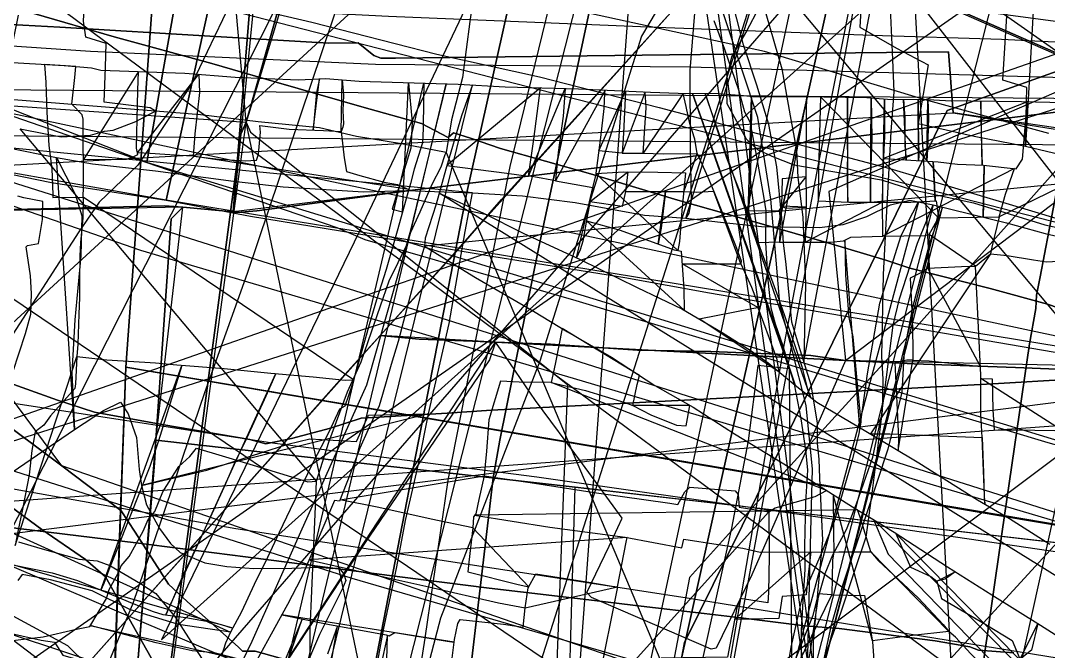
# Model space of a CAD drawing. Extents: x -6790 to 12600, y -1098 to 2171.
# Drawn here: x 389.1 to 473.7, y 369.8 to 421.6 of the extents above; entities that cross this region are included whole.
import ezdxf

# ---------------------------------------------------------------- set-up
doc = ezdxf.new("R2010")
doc.units = 0

msp = doc.modelspace()

# ---------------------------------------------------------------- linework, layer by layer
for points in [[(106.837, 634.008), (110.305, 95.456), (826.135, 101.618), (106.837, 634.008)], [(678.44, 619.959), (660.663, 602.656), (631.589, 574.688), (620.533, 564.369), (597.763, 541.336), (590.004, 533.543), (583.552, 526.522), (571.695, 521.938), (538.583, 508.904), (514.165, 499.882), (498.596, 491.106), (485.562, 484.198), (477.737, 479.986), (476.99, 479.176), (444.117, 461.361), (417.02, 404.346), (400.729, 370.763), (678.44, 619.959)], [(79.554, 608.243), (82.482, 284.447), (81.901, 110.821), (776.199, 114.155), (808.139, 114.286), (79.554, 608.243)], [(97.67, 591.945), (792.056, 585.549), (784.52, 85.891), (784.405, 69.632), (97.67, 591.945)], [(420.131, 526.142), (405.092, 529.137), (328.57, 544.384), (327.291, 528.451), (324.828, 497.239), (323.895, 489.695), (321.756, 477.365), (315.499, 443.043), (318.057, 441.921), (333.097, 435.714), (359.278, 424.445), (363.551, 422.611), (371.044, 419.817), (399.522, 409.982), (420.131, 526.142)], [(482.635, 528.128), (479.803, 524.813), (474.819, 520.275), (473.811, 519.534), (472.166, 518.26), (468.625, 510.584), (462.184, 496.753), (456.148, 482.166), (452.17, 471.683), (443.095, 448.708), (438.799, 437.831), (439.047, 437.069), (431.751, 403.034), (428.552, 387.169), (428.008, 384.068), (422.896, 340.848), (422.849, 340.491), (482.635, 528.128)], [(355.592, 238.063), (356.052, 242.287), (368.571, 404.377), (356.031, 401.643), (367.968, 476.811), (373.366, 509.528), (373.609, 510.357), (381.159, 511.387), (397.795, 513.466), (398.751, 513.71), (391.511, 469.141), (383.04, 415.021), (407.69, 413.307), (407.268, 412.304), (390.693, 287.5), (383.337, 231.771), (382.191, 224.755), (355.592, 238.063)], [(398.751, 513.71), (391.511, 469.141), (383.04, 415.021), (407.69, 413.307), (398.751, 513.71)], [(407.69, 413.307), (416.095, 442.872), (416.174, 443.148), (416.933, 443.231), (417.011, 443.957), (416.625, 444.118), (431.613, 467.319), (444.791, 486.593), (412.586, 505.444), (398.751, 513.71), (391.511, 469.141), (383.04, 415.021), (407.69, 413.307)], [(111.46, 498.15), (168.014, 488.238), (194.815, 482.741), (214.744, 478.767), (247.701, 470.042), (274.114, 462.214), (282.599, 458.658), (293.804, 455.192), (303.813, 452.802), (317.049, 448.828), (340.743, 441.896), (352.157, 438.52), (374.775, 432.245), (394.585, 425.851), (413.08, 421.519), (423.358, 418.889), (431.814, 417.007), (441.644, 414.497), (460.617, 409.478), (472.539, 405.922), (482.07, 403.054), (111.46, 498.15)], [(514.019, 494.129), (508.297, 492.202), (499.544, 488.426), (487.29, 483.375), (478.844, 480.012), (472.741, 477.259), (465.874, 473.925), (442.707, 461.369), (434.006, 456.761), (425.06, 452.023), (417.413, 429.513), (407.772, 400.864), (404.273, 391.043), (398.367, 373.729), (390.797, 355.262), (388.663, 350.056), (514.019, 494.129)], [(408.986, 321.033), (416.171, 357.766), (425.823, 407.503), (429.178, 422.451), (435.123, 443.514), (436.907, 452.178), (445.188, 474.387), (452.637, 493.496), (408.986, 321.033)], [(603.545, 482.652), (586.04, 472.889), (578.155, 468.198), (569.512, 463.664), (556.692, 456.718), (546.663, 450.799), (531.252, 442.603), (516.221, 434.227), (511.709, 431.658), (488.952, 419.304), (477.824, 413.689), (476.497, 411.851), (461.183, 394.665), (451.041, 383.537), (444.133, 375.88), (441.308, 361.076), (603.545, 482.652)], [(417.829, 482.103), (414.633, 468.103), (409.422, 444.517), (403.768, 418.927), (401.11, 406.887), (417.829, 482.103)], [(417.829, 482.103), (414.633, 468.103), (409.422, 444.517), (403.768, 418.927), (401.11, 406.887), (417.829, 482.103)], [(55.142, 446.991), (100.195, 454.577), (104.473, 455.781), (224.767, 473.114), (461.17, 463.407), (418.896, 266.348), (473.538, 223.763), (408.246, 162.089), (348.154, 91.288), (230.725, 129.782), (178.952, 201.706), (100.394, 217.952), (74.076, 298.715), (55.017, 301.46), (55.142, 446.991)], [(454.166, 366.49), (453.844, 368.301), (453.988, 374.121), (454.152, 380.733), (454.253, 384.78), (453.748, 390.021), (452.544, 394.676), (451.583, 398.393), (451.274, 401.942), (450.836, 406.964), (449.754, 413.69), (447.268, 421.22), (445.314, 427.14), (443.865, 432.782), (442.565, 437.844), (441.428, 443.669), (440.51, 452.666), (439.833, 456.244), (439.783, 466.26), (439.759, 471.212), (454.166, 366.49)], [(330.772, 468.14), (330.883, 467.635), (333.246, 451.545), (335.397, 436.899), (335.727, 434.655), (339.027, 431.19), (347.965, 421.967), (360.764, 408.51), (362.926, 406.738), (369.443, 401.948), (378.68, 395.24), (386.682, 389.407), (392.549, 385.048), (330.772, 468.14)], [(471.759, 411.315), (471.881, 416.156), (469.9, 416.746), (470.236, 422.044), (470.637, 427.594), (471.67, 437.504), (472.556, 443.916), (473.146, 448.875), (473.715, 455.876), (474.838, 465.324), (471.759, 411.315)], [(408.911, 318.17), (406.63, 313.323), (364.655, 326.091), (367.489, 346.386), (371.65, 373.467), (383.134, 446.654), (399.61, 445.801), (401.593, 445.467), (414.162, 444.151), (416.417, 443.822), (417.732, 443.629), (438.867, 443.144), (440.6, 442.932), (442.334, 442.721), (459.516, 441.026), (459.115, 439.213), (453.692, 414.719), (446.202, 381.408), (439.505, 351.388), (430.868, 311.449), (408.911, 318.17)], [(397.809, 393.148), (401.668, 446.218), (463.27, 436.339), (518.444, 427.768), (531.349, 425.763), (534.897, 425.344), (534.412, 421.245), (528.307, 371.378), (528.28, 371.095), (469.579, 380.96), (397.809, 393.148)], [(353.328, 445.845), (372.764, 444.596), (397.761, 442.847), (406.917, 442.217), (407.683, 440.284), (408.374, 438.903), (408.639, 435.307), (409.021, 430.126), (408.584, 430.187), (406.635, 405.916), (402.791, 406.281), (402.481, 406.305), (401.019, 406.421), (376.11, 405.814), (356.724, 407.125), (354.436, 407.245), (354.141, 417.373), (353.328, 445.845)], [(407.69, 413.307), (416.095, 442.872), (416.174, 443.148), (416.933, 443.231), (417.011, 443.957), (407.69, 413.307)], [(575.344, 374.682), (559.826, 381.527), (523.777, 397.188), (495.259, 409.807), (459.463, 425.508), (429.322, 438.817), (417.011, 443.957), (575.344, 374.682)], [(315.499, 443.043), (318.057, 441.921), (333.097, 435.714), (359.278, 424.445), (363.551, 422.611), (371.044, 419.817), (399.522, 409.982), (315.499, 443.043)], [(430.868, 311.449), (439.505, 351.388), (446.202, 381.408), (453.692, 414.719), (459.115, 439.213), (459.516, 441.026), (442.334, 442.721), (440.6, 442.932), (430.868, 311.449)], [(519.658, 441.107), (505.038, 432.3), (493.884, 425.769), (484.021, 420.075), (482.985, 419.502), (471.062, 414.36), (455.611, 407.602), (456.976, 393.719), (519.658, 441.107)], [(460.323, 437.159), (459.737, 434.682), (459.235, 432.674), (454.77, 410.112), (451.928, 395.096), (447.767, 370.78), (446.019, 360.509), (442.113, 338.236), (441.872, 336.859), (460.323, 437.159)], [(460.691, 431.453), (459.585, 431.862), (455.799, 432.428), (451.653, 432.73), (450.113, 432.429), (448.344, 431.368), (449.618, 426.293), (450.432, 422.214), (451.723, 417.669), (452.432, 413.825), (452.952, 411.002), (453.052, 408.757), (453.459, 405.486), (453.672, 400.013), (453.55, 393.622), (460.691, 431.453)], [(313.591, 432.059), (372.227, 412.052), (398.998, 402.78), (436.809, 391.586), (498.667, 373.267), (548.18, 358.001), (560.587, 353.876), (313.591, 432.059)], [(452.251, 432.467), (449.549, 426.296), (447.777, 423.345), (444.635, 423.261), (444.17, 417.536), (444.191, 411.255), (444.273, 406.855), (444.084, 405.822), (443.828, 405.403), (452.251, 432.467)], [(455.613, 432.263), (455.149, 431.185), (453.254, 428.6), (450.845, 424.63), (448.824, 420.778), (447.604, 418.67), (447.165, 416.754), (447.205, 414.819), (448.797, 411.915), (449.739, 411.053), (450.919, 410.496), (452.727, 409.775), (459.93, 408.542), (462.404, 407.768), (467.485, 406.668), (473.355, 404.848), (476.313, 404.225), (477.069, 404.291), (478.778, 408.791), (479.287, 410.7), (479.393, 412.588), (479.521, 414.942), (480.584, 414.707), (455.613, 432.263)], [(455.987, 432.24), (455.885, 431.663), (458.76, 431.202), (458.152, 421.101), (461.152, 419.381), (463.757, 417.993), (462.938, 413.19), (467.554, 412.142), (471.759, 411.315), (475.787, 410.371), (480.173, 409.658), (478.48, 403.257), (455.987, 432.24)], [(406.635, 405.916), (408.584, 430.187), (409.021, 430.126), (406.635, 405.916)], [(502.479, 417.545), (502.481, 418.286), (481.861, 420.562), (463.537, 422.998), (454.499, 424.131), (441.366, 425.777), (421.431, 428.395), (409.021, 430.126), (408.584, 430.187), (406.635, 405.916), (406.966, 405.884), (408.571, 406.011), (421.592, 407.723), (460.272, 412.42), (502.479, 417.545)], [(344.256, 372.979), (358.815, 378.541), (482.885, 421.912), (512.929, 426.736), (344.256, 372.979)], [(443.374, 423.155), (428.694, 406.947), (424.399, 402.035), (418.698, 395.754), (443.374, 423.155)], [(391.123, 418.042), (391.236, 416.572), (391.291, 414.113), (391.462, 411.365), (391.707, 409.466), (391.798, 407.338), (391.808, 407.095), (394.302, 407.118), (394.326, 407.986), (394.314, 409.621), (394.299, 411.796), (394.287, 413.535), (394.217, 413.904), (393.356, 414.783), (393.605, 416.973), (393.676, 417.87), (391.123, 418.042)], [(502.479, 417.545), (460.272, 412.42), (421.592, 407.723), (408.571, 406.011), (406.966, 405.884), (406.635, 405.916), (402.791, 406.281), (402.481, 406.305), (401.532, 405.347), (400.275, 387.172), (434.736, 383.284), (448.732, 381.705), (506.373, 375.017), (502.479, 417.545)], [(394.31, 410.239), (397.861, 410.262), (398.46, 410.467), (398.46, 410.467), (398.782, 410.631), (398.687, 411.152), (398.733, 413.565), (398.775, 415.904), (398.832, 417.454), (394.31, 410.239)], [(403.812, 417.229), (403.845, 415.744), (403.46, 412.329), (403.332, 410.513), (402.221, 410.56), (399.806, 410.721), (398.755, 410.78), (403.812, 417.229)], [(413.726, 416.854), (413.482, 415.723), (413.289, 413.616), (413.191, 412.638), (413.726, 416.854)], [(415.596, 416.767), (415.697, 415.527), (415.643, 414.266), (415.686, 413.162), (415.648, 412.873), (415.502, 412.523), (415.596, 416.767)], [(424.148, 416.451), (421.151, 404.192), (417.576, 391.667), (412.173, 379.589), (408.157, 370.611), (405.098, 364.285), (401.877, 356.65), (400.521, 347.552), (397.802, 331.285), (394.111, 307.875), (393.198, 295.604), (391.26, 282.691), (391.135, 278.619), (424.148, 416.451)], [(421.048, 416.539), (421.342, 413.304), (421.231, 411.15), (419.707, 406.15), (420.553, 405.915), (421.048, 416.539)], [(424.201, 409.734), (429.135, 409.1), (430.918, 408.845), (431.331, 411.895), (431.882, 416.128), (424.201, 409.734)], [(433.913, 416.072), (433.744, 413.786), (433.35, 410.806), (433.112, 408.539), (433.113, 408.465), (431.337, 408.795), (430.918, 408.845), (433.913, 416.072)], [(433.113, 408.465), (436.19, 407.925), (436.429, 408.892), (436.84, 412.044), (437.129, 414.428), (437.191, 415.687), (437.203, 415.937), (433.113, 408.465)], [(438.883, 415.856), (438.704, 412.387), (438.619, 410.744), (436.696, 410.942), (438.883, 415.856)], [(438.619, 410.744), (440.326, 410.746), (440.588, 414.484), (440.497, 415.779), (438.619, 410.744)], [(440.326, 410.746), (441.983, 410.679), (444.784, 410.714), (444.576, 411.901), (444.165, 413.189), (444.045, 413.786), (443.857, 414.587), (443.613, 415.664), (440.326, 410.746)], [(444.398, 415.662), (451.37, 396.021), (452.827, 391.693), (444.398, 415.662)], [(445.442, 415.641), (447.188, 410.372), (448.787, 406.318), (449.924, 403.005), (451.5, 398.745), (452.811, 394.942), (453.387, 393.208), (453.81, 391.463), (454.08, 390.69), (445.442, 415.641)], [(449.236, 415.417), (449.215, 411.43), (449.108, 407.435), (448.976, 405.768), (449.236, 415.417)], [(451.55, 403.421), (453.692, 403.428), (453.75, 406.679), (453.728, 409.231), (453.762, 414.157), (453.779, 415.396), (451.55, 403.421)], [(454.926, 415.38), (454.756, 409.276), (454.716, 406.833), (457.243, 406.711), (462.351, 406.715), (464.41, 406.819), (464.627, 405.441), (454.926, 415.38)], [(457.135, 415.35), (457.125, 411.81), (457.116, 408.31), (457.162, 406.715), (457.135, 415.35)], [(459.073, 415.299), (459.124, 411.916), (459.036, 409.006), (459.013, 407.202), (459.014, 406.712), (459.073, 415.299)], [(460.18, 415.208), (460.183, 412.148), (460.006, 408.741), (460.008, 406.713), (460.18, 415.208)], [(460.087, 410.299), (464.588, 410.031), (466.165, 409.833), (468.322, 409.766), (470.988, 409.464), (471.519, 410.262), (471.819, 413.852), (471.998, 414.987), (460.087, 410.299)], [(461.724, 415.175), (461.836, 413.595), (461.836, 411.366), (461.954, 410.188), (461.724, 415.175)], [(462.94, 415.163), (462.932, 413.2), (463.005, 410.56), (462.979, 410.127), (462.94, 415.163)], [(463.731, 415.156), (463.797, 413.674), (463.721, 411.083), (463.662, 410.086), (463.731, 415.156)], [(468.096, 415.048), (468.136, 412.419), (468.193, 409.77), (468.096, 415.048)], [(469.605, 405.511), (469.013, 403.034), (468.898, 402.479), (470.266, 402.33), (472.436, 401.971), (473.502, 401.818), (476.454, 401.994), (479.68, 402.198), (481.435, 402.125), (482.629, 401.998), (483.925, 401.489), (488.259, 401.64), (488.299, 404.969), (488.474, 409.71), (488.49, 413.481), (488.534, 414.147), (488.53, 414.706), (469.605, 405.511)], [(407.69, 413.307), (407.268, 412.304), (390.693, 287.5), (383.337, 231.771), (382.191, 224.755), (407.69, 413.307)], [(409.876, 210.955), (382.191, 224.755), (383.337, 231.771), (390.693, 287.5), (407.268, 412.304), (407.69, 413.307), (408.042, 412.483), (434.118, 391.732), (432.54, 351.045), (430.765, 302.516), (429.32, 296.951), (424.025, 274.687), (417.155, 243.617), (409.876, 210.955)], [(407.69, 413.307), (408.042, 412.483), (434.118, 391.732), (432.54, 351.045), (430.765, 302.516), (407.69, 413.307)], [(465.833, 414.059), (476.96, 412.289), (486.067, 411.098), (465.833, 414.059)], [(403.332, 410.513), (405.433, 410.262), (407.621, 410.119), (408.54, 410.161), (408.695, 410.667), (408.871, 412.471), (408.806, 413.012), (411.231, 412.724), (414.04, 412.601), (415.502, 412.523), (415.757, 410.377), (415.952, 409.234), (417.048, 408.916), (419.032, 408.369), (420.134, 408.166), (421.069, 407.774), (403.332, 410.513)], [(379.149, 410.782), (379.498, 410.817), (391.687, 408.348), (401.11, 406.887), (379.149, 410.782)], [(379.149, 410.782), (379.498, 410.817), (391.687, 408.348), (401.11, 406.887), (379.149, 410.782)], [(386.743, 411.334), (388.021, 411.222), (392.1, 410.379), (395.072, 409.881), (400.236, 409.3), (406.664, 408.457), (410.725, 407.972), (417.347, 407.571), (420.858, 407.682), (426.304, 407.491), (386.743, 411.334)], [(392.1, 410.379), (393.636, 407.378), (394.174, 405.604), (394.107, 402.302), (393.596, 397.045), (393.371, 392.699), (393.573, 388.039), (392.1, 410.379)], [(399.522, 409.982), (400.324, 409.705), (415.141, 404.633), (417.437, 403.654), (434.789, 398.635), (473.604, 386.981), (487.01, 383.269), (399.522, 409.982)], [(444.784, 410.714), (445.655, 408.788), (446.143, 407.605), (444.706, 407.527), (443.67, 407.568), (444.784, 410.714)], [(464.173, 410.056), (464.334, 406.985), (464.343, 406.816), (464.173, 410.056)], [(439.081, 409.218), (438.88, 407.596), (438.6, 406.374), (435.962, 406.734), (439.081, 409.218)], [(436.452, 409.071), (438.745, 409.223), (441.552, 409.187), (443.82, 409.126), (443.52, 406.009), (443.308, 403.498), (443.175, 402.744), (436.452, 409.071)], [(460.035, 403.935), (463.502, 403.994), (463.85, 404.069), (464.627, 405.441), (467.813, 405.492), (469.605, 405.511), (470.114, 407.388), (470.858, 409.478), (460.035, 403.935)], [(468.378, 409.76), (468.306, 406.59), (468.28, 405.478), (468.378, 409.76)], [(453.732, 408.814), (451.755, 408.646), (451.709, 406.381), (451.526, 406.038), (453.732, 408.814)], [(316.302, 407.544), (416.39, 375.807), (479.655, 357.376), (576.346, 329.834), (647.951, 315.328), (667.93, 308.073), (719.94, 267.67), (744.83, 251.933), (814.363, 195.123), (316.302, 407.544)], [(406.635, 405.916), (406.966, 405.884), (408.571, 406.011), (421.592, 407.723), (406.635, 405.916)], [(436.19, 407.925), (435.733, 405.543), (435.376, 403.516), (435.157, 402.797), (434.853, 402.139), (436.19, 407.925)], [(438.88, 407.596), (442.159, 407.6), (443.67, 407.568), (438.88, 407.596)], [(442.159, 407.6), (441.819, 404.577), (441.558, 403.277), (442.159, 407.6)], [(446.143, 407.605), (447.933, 403.146), (448.395, 401.905), (448.352, 401.663), (446.143, 407.605)], [(394.302, 407.118), (394.267, 405.433), (394.067, 403.413), (394.031, 402.284), (394.001, 400.251), (393.981, 398.873), (393.922, 397.522), (393.84, 395.046), (393.758, 394.033), (396.242, 393.76), (400.251, 393.513), (402, 393.34), (405.892, 393.042), (409.709, 392.669), (413.215, 392.369), (415.835, 392.102), (416.52, 392.113), (394.302, 407.118)], [(401.11, 406.887), (408.045, 405.564), (419.301, 403.745), (427.879, 402.277), (438.824, 400.541), (445.79, 399.28), (478.678, 393.62), (503.439, 389.948), (519.682, 387.397), (525.412, 386.513), (401.11, 406.887)], [(401.11, 406.887), (408.045, 405.564), (419.301, 403.745), (427.879, 402.277), (438.824, 400.541), (445.79, 399.28), (478.678, 393.62), (503.439, 389.948), (519.682, 387.397), (525.412, 386.513), (401.11, 406.887)], [(443.12, 332.941), (446.17, 343.678), (449.312, 354.784), (451.635, 364.822), (452.493, 370.144), (453.423, 374.282), (454.989, 377.858), (456.061, 380.513), (457.558, 385.658), (458.09, 387.68), (458.776, 392.606), (459.799, 398.413), (461.535, 403.984), (462.97, 406.737), (443.12, 332.941)], [(445.185, 332.264), (445.454, 333.52), (446.379, 337.012), (446.538, 338.723), (447.951, 342.941), (449.168, 347.866), (449.904, 351.726), (451.212, 356.74), (452.568, 362.242), (454.063, 369.656), (454.76, 374.285), (455.298, 376.196), (455.936, 377.75), (457.054, 379.81), (457.871, 381.921), (459.207, 385.75), (459.924, 389.141), (460.901, 396.617), (461.419, 398.787), (462.875, 403.338), (464.172, 406.492), (445.185, 332.264)], [(453.692, 403.428), (455.731, 403.432), (456.793, 403.531), (457.405, 403.857), (460.035, 403.935), (460.008, 406.713), (453.692, 403.428)], [(398.799, 368.918), (400.144, 385.279), (400.275, 387.172), (401.532, 405.347), (402.481, 406.305), (401.019, 406.421), (376.11, 405.814), (374.958, 375.543), (379.736, 372.502), (386.968, 367.479), (390.813, 367.837), (398.799, 368.918)], [(376.11, 405.814), (401.019, 406.421), (402.481, 406.305), (376.11, 405.814)], [(402.481, 406.305), (401.532, 405.347), (400.275, 387.172), (402.481, 406.305)], [(402.481, 406.305), (402.791, 406.281), (406.635, 405.916), (402.481, 406.305)], [(464.957, 406.302), (463.9, 403.429), (462.487, 398.066), (461.801, 394.521), (461.591, 391.109), (460.443, 386.416), (458.736, 381.196), (456.72, 375.218), (455.757, 371.837), (454.342, 365.238), (453.11, 359.053), (450.936, 349.1), (448.473, 340.262), (446.706, 335.033), (445.755, 332.047), (464.957, 406.302)], [(448.996, 406.021), (451.526, 406.038), (451.593, 405.331), (451.55, 403.421), (449.799, 403.37), (448.996, 406.021)], [(451.709, 406.381), (452.062, 406.24), (453.744, 406.316), (451.709, 406.381)], [(435.67, 405.182), (438.441, 404.408), (442.88, 402.798), (443.471, 402.69), (443.684, 399.602), (443.71, 397.852), (435.67, 405.182)], [(463.85, 404.069), (463.725, 401.303), (466.503, 401.432), (467.667, 401.464), (463.85, 404.069)], [(456.926, 403.602), (456.973, 400.707), (457.245, 397.228), (457.582, 395.644), (457.933, 391.765), (458.216, 388.645), (458.141, 388.183), (456.926, 403.602)], [(459.011, 387.668), (460.6, 387.687), (464.754, 387.51), (468.207, 387.371), (468.101, 389.355), (468.101, 392.493), (467.948, 395.318), (467.667, 401.464), (468.898, 402.479), (459.011, 387.668)], [(443.542, 401.655), (448.352, 401.663), (449.245, 399.721), (449.733, 398.446), (449.752, 398.062), (443.542, 401.655)], [(463.725, 401.303), (463.34, 401.001), (462.293, 400.487), (462.444, 397.26), (462.492, 394.829), (462.513, 393.748), (463.849, 393.676), (467.422, 393.284), (468.062, 393.218), (463.725, 401.303)], [(444.928, 397.132), (449.254, 397.985), (449.752, 398.062), (450.683, 395.544), (451.299, 393.905), (451.5, 392.788), (444.928, 397.132)], [(418.698, 395.754), (415.793, 392.553), (403.312, 378.49), (393.339, 367.291), (418.698, 395.754)], [(418.698, 395.754), (421.924, 395.448), (426.302, 395.305), (428.204, 395.227), (418.698, 395.754)], [(433.676, 396.33), (433.104, 393.395), (432.777, 391.899), (435.58, 391.237), (438.825, 390.248), (439.485, 390.016), (439.849, 391.734), (440.027, 392.467), (433.676, 396.33)], [(428.204, 395.227), (427.704, 393.756), (417.37, 378.597), (408.337, 364.892), (428.204, 395.227)], [(456.976, 393.719), (449.262, 376.096), (446.329, 370.077), (445.929, 369.974), (436.074, 374.218), (435.698, 374.636), (437.538, 378.443), (438.616, 380.744), (435.342, 385.221), (431.472, 390.429), (428.594, 394.637), (428.204, 395.227), (456.976, 393.719)], [(428.204, 395.227), (432.728, 395.041), (439.859, 394.549), (445.885, 394.458), (454.109, 394.126), (456.976, 393.719), (428.204, 395.227)], [(393.758, 394.033), (393.651, 391.8), (393.604, 391.396), (391.612, 389.159), (391.045, 388.404), (390.353, 387.834), (390.059, 386.301), (389.848, 384.319), (389.327, 381.631), (388.888, 379.527), (388.708, 378.515), (393.758, 394.033)], [(397.809, 393.148), (393.588, 275.554), (392.581, 253.354), (397.809, 393.148)], [(528.28, 371.095), (469.579, 380.96), (397.809, 393.148), (393.588, 275.554), (392.581, 253.354), (404.785, 254.818), (431.238, 258.314), (438.357, 259.439), (460.329, 258.489), (493.758, 257.241), (506.155, 256.819), (510.184, 256.522), (516.397, 256.437), (517.858, 257.87), (521.71, 302.056), (528.28, 371.095)], [(402.399, 393.309), (401.443, 390.211), (400.492, 387.102), (399.783, 384.995), (399.783, 384.995), (398.125, 380.848), (397.066, 378.156), (396.412, 376.493), (395.985, 375.383), (395.758, 374.836), (402.399, 393.309)], [(397.809, 393.148), (469.579, 380.96), (528.28, 371.095), (397.809, 393.148)], [(452.37, 393.023), (449.768, 393.283), (448.97, 387.098), (447.588, 379.929), (445.134, 368.806), (444.019, 363.751), (446.759, 363.536), (447.877, 363.811), (451.055, 363.517), (452.614, 362.925), (452.37, 393.023)], [(456.976, 393.719), (462.613, 393.437), (470.934, 393.14), (479.15, 392.794), (484.13, 392.54), (494.274, 392.045), (500.617, 391.72), (506.643, 391.431), (513.968, 391.148), (521.223, 390.823), (525.32, 390.682), (532.264, 390.307), (542.542, 389.785), (546.738, 389.537), (554.127, 389.799), (562.533, 390.18), (570.621, 390.555), (579.501, 390.936), (456.976, 393.719)], [(462.513, 393.748), (462.006, 393.732), (461.017, 393.527), (461.179, 390.23), (461.321, 387.333), (461.291, 386.316), (462.513, 393.748)], [(410.14, 392.632), (409.321, 390.785), (407.61, 387.053), (406.799, 385.416), (405.99, 383.568), (404.884, 381.094), (403.596, 378.327), (402.508, 376.091), (401.56, 373.854), (401.094, 372.802), (410.14, 392.632)], [(468.101, 392.23), (469.032, 392.209), (469.077, 389.65), (469.187, 387.988), (470.957, 388.002), (474.136, 387.95), (474.645, 388.034), (468.101, 392.23)], [(432.777, 391.899), (430.145, 391.926), (428.601, 392), (427.644, 388.837), (427.448, 386.245), (427.351, 385.137), (427.271, 384.228), (431.045, 383.677), (436.507, 382.842), (442.519, 381.993), (443.195, 381.877), (443.755, 382.912), (444.182, 383.307), (447.903, 383), (448.152, 382.703), (448.235, 381.646), (450.677, 381.284), (451.19, 381.604), (454.476, 382.53), (455.411, 383.034), (432.777, 391.899)], [(439.485, 390.016), (440.972, 389.232), (443.072, 388.396), (443.876, 388.35), (444.182, 390.003), (439.485, 390.016)], [(399.092, 383.444), (404.459, 384.69), (411.131, 386.841), (412.924, 387.271), (416.777, 387.056), (417.745, 389.207), (422.671, 389.327), (399.092, 383.444)], [(400.275, 387.172), (400.144, 385.279), (398.799, 368.918), (400.275, 387.172)], [(433.948, 356.071), (434.736, 383.284), (400.275, 387.172), (400.144, 385.279), (398.799, 368.918), (399.19, 368.354), (400.171, 367.969), (424.316, 359.379), (433.948, 356.071)], [(468.207, 387.371), (468.311, 384.466), (468.383, 382.532), (468.421, 381.915), (468.207, 387.371)], [(392.549, 385.048), (396.702, 381.902), (397.409, 381.357), (398.579, 379.603), (401.296, 375.321), (402.834, 373.903), (407.076, 370.151), (407.394, 369.833), (408.428, 369.807), (420.452, 366.439), (432.198, 363.271), (465.225, 354.099), (489.633, 347.394), (497.815, 345.234), (507.47, 345.168), (392.549, 385.048)], [(90.869, 291.694), (104.988, 298.063), (138.482, 313.191), (175.638, 326.992), (192.783, 334.476), (219.853, 344.774), (235.884, 350.453), (247.243, 354.859), (258.708, 360.061), (271.394, 363.829), (292.467, 367.704), (312.956, 372.11), (328.402, 373.702), (346.025, 377.736), (364.444, 380.815), (370.813, 382.142), (383.128, 384.106), (406.855, 379.913), (443.799, 374.233), (474.532, 369.244), (488.97, 366.855), (506.481, 363.824), (90.869, 291.694)], [(90.869, 291.694), (104.988, 298.063), (138.482, 313.191), (175.638, 326.992), (192.783, 334.476), (219.853, 344.774), (235.884, 350.453), (247.243, 354.859), (258.708, 360.061), (271.394, 363.829), (292.467, 367.704), (312.956, 372.11), (328.402, 373.702), (346.025, 377.736), (364.444, 380.815), (370.813, 382.142), (383.128, 384.106), (406.855, 379.913), (443.799, 374.233), (474.532, 369.244), (488.97, 366.855), (506.481, 363.824), (90.869, 291.694)], [(427.271, 384.228), (426.83, 382.28), (426.566, 381.113), (426.383, 380.861), (426.324, 379.967), (422.91, 380.657), (418.6, 381.619), (415.419, 382.25), (427.271, 384.228)], [(507.515, 357.64), (507.785, 347.792), (508.398, 329.588), (488.73, 336.67), (470.35, 343.31), (454.954, 348.698), (438.942, 354.356), (433.948, 356.071), (434.736, 383.284), (448.732, 381.705), (506.373, 375.017), (507.508, 357.861), (507.515, 357.64)], [(434.736, 383.284), (448.732, 381.705), (506.373, 375.017), (434.736, 383.284)], [(455.965, 382.685), (455.993, 379.514), (456.003, 377.992), (455.894, 377.304), (455.855, 374.445), (458.543, 374.385), (459.191, 370.581), (459.276, 369.456), (459.24, 365.217), (463.259, 363.956), (465.697, 365.523), (466.751, 365.954), (468.665, 367.273), (469.158, 367.659), (467.283, 369.593), (466.022, 370.978), (465.472, 371.435), (462.465, 371.098), (459.175, 370.676), (455.965, 382.685)], [(426.474, 380.987), (432.657, 380.018), (438.867, 379.177), (443.507, 378.307), (443.677, 379.024), (446.499, 378.598), (448.515, 378.276), (449.955, 377.952), (456.417, 377.995), (459.048, 377.992), (458.799, 378.767), (458.183, 380.82), (457.956, 381.439), (426.474, 380.987)], [(450.677, 381.284), (450.705, 377.634), (450.647, 374.645), (450.576, 373.779), (448.296, 374.156), (448.021, 373.392), (447.28, 369.337), (441.811, 369.255), (440.852, 364.81), (440.518, 364.094), (437.781, 364.83), (436.363, 365.398), (450.677, 381.284)], [(459.259, 380.638), (460.49, 377.792), (469.471, 368.511), (470.242, 367.882), (477.755, 351.433), (482.87, 340.902), (487.922, 333.123), (493.961, 325.242), (499.92, 319.044), (502.323, 309.81), (517.773, 299.619), (527.025, 293.946), (529.824, 293.125), (548.083, 289.729), (557.838, 287.298), (555.867, 275.887), (566.197, 272.307), (567.107, 272.136), (459.259, 380.638)], [(426.324, 379.967), (425.987, 377.128), (425.925, 376.347), (430.052, 375.292), (430.929, 375.107), (426.324, 379.967)], [(412.855, 377.324), (418.51, 376.026), (422.725, 375.098), (428.452, 373.796), (430.64, 373.379), (430.882, 375.023), (431.513, 376.174), (435.865, 375.477), (437.796, 375.153), (438.226, 375.113), (438.943, 378.782), (439.013, 379.15), (412.855, 377.324)], [(454.109, 377.979), (453.832, 375.639), (453.74, 374.448), (451.764, 374.302), (451.474, 372.491), (447.843, 372.416), (454.109, 377.979)], [(459.048, 377.992), (459.647, 377.275), (462.967, 374.169), (465.003, 372.004), (465.472, 371.435), (459.048, 377.992)], [(388.512, 376.914), (391.753, 376.25), (393.815, 375.639), (395.77, 374.831), (398.331, 373.761), (400.056, 373.07), (400.845, 372.835), (402.735, 372.59), (404.736, 372.222), (405.634, 372.023), (406.586, 371.719), (388.512, 376.914)], [(465.995, 376.35), (465.16, 375.738), (464.47, 375.58), (465.995, 376.35)], [(438.226, 375.113), (436.649, 367.321), (436.363, 365.398), (432.049, 366.574), (429.331, 367.27), (428.549, 367.509), (424.975, 367.918), (424.463, 367.928), (424.822, 370.773), (425.097, 372.096), (425.296, 372.432), (428.849, 372.04), (430.459, 371.805), (430.64, 373.379), (438.226, 375.113)], [(455.855, 374.445), (454.722, 374.534), (454.285, 372.761), (453.2, 370.001), (452.391, 367.944), (451.974, 366.541), (455.855, 374.445)], [(410.617, 372.794), (414.403, 372.042), (419.196, 371.17), (419.451, 371.083), (419.915, 371.351), (424.209, 370.636), (424.795, 370.562), (410.617, 372.794)], [(407.189, 369.122), (405.072, 369.671), (403.264, 369.841), (400.292, 370.512), (397.277, 371.304), (394.879, 371.934), (407.189, 369.122)], [(412.304, 372.459), (411.032, 369.436), (409.766, 366.222), (409.182, 364.977), (408.251, 361.153), (407.337, 357.604), (406.344, 353.383), (405.786, 351.749), (405.603, 351.395), (405.274, 349.069), (404.682, 346.057), (404.245, 343.808), (403.685, 340.721), (403.015, 337.155), (402.635, 334.575), (399.412, 335.023), (412.304, 372.459)], [(472.78, 372.083), (472.253, 369.902), (471.324, 369.155), (472.78, 372.083)], [(387.656, 371.432), (390.826, 370.732), (391.939, 370.557), (392.609, 369.487), (395.162, 368.749), (397.864, 367.851), (400.995, 366.924), (403.062, 366.305), (404.583, 365.827), (387.656, 371.432)]]:
    msp.add_lwpolyline(points, close=True)
for points in [[(533.788, 632.45), (429.949, 612.593), (424.157, 561.315), (420.131, 526.142), (399.522, 409.982), (400.324, 409.705), (415.141, 404.633), (417.437, 403.654), (434.789, 398.635), (473.604, 386.981), (487.01, 383.269), (490.282, 396.013), (499.68, 430.893), (511.789, 475.885), (522.821, 518.226)], [(396.382, 241.494), (408.986, 321.033), (416.171, 357.766), (425.823, 407.503), (429.178, 422.451), (435.123, 443.514), (436.907, 452.178), (445.188, 474.387), (452.637, 493.496), (453.002, 494.431), (459.924, 518.297), (462.514, 523.181), (465.654, 523.349), (471.116, 525.149), (471.74, 525.257), (479.183, 536.294), (484.257, 549.953), (488.056, 560.75), (496.899, 578.961), (504.203, 595.31), (509.554, 603.761), (513.334, 615.269), (521.616, 609.867)], [(524.696, 465.912), (507.437, 459.065), (496.65, 456.017), (487.317, 453.062), (472.966, 447.997), (462.977, 443.87), (457.583, 440.306), (450.736, 434.865), (447.172, 430.176), (442.529, 424.313), (440.184, 420.374), (436.197, 407.57), (431.836, 393.641), (423.675, 372.537), (418.985, 354.668), (414.999, 339.801), (408.339, 314.429), (404.447, 304.533), (402.383, 300.312), (691.74, 615.583)], [(381.373, 77.724), (517.033, 612.513)], [(80.215, 153.149), (696.254, 582.599)], [(291.654, 548.335), (311.75, 543.988), (330.99, 539.686), (337.535, 538.183), (347.399, 528.45), (354.912, 536.397), (356.504, 535.273), (369.693, 526.693), (378.592, 520.979), (373.609, 510.357), (381.159, 511.387), (397.795, 513.466), (398.751, 513.71), (412.586, 505.444), (444.791, 486.593), (431.613, 467.319), (416.625, 444.118), (417.011, 443.957), (429.322, 438.817), (459.463, 425.508), (495.259, 409.807), (523.777, 397.188)], [(477.313, 421.909), (476.743, 418.606), (475.862, 414.188), (474.398, 408.047), (472.986, 400.572), (472.662, 399.069), (472.623, 397.968), (472.105, 395.066), (469.832, 379.469), (466.444, 355.998), (463.264, 332), (505.585, 523.298)], [(750.28, 68.681), (377.406, 512.906), (377.406, 512.906), (387.796, 519.124), (392.98, 520.501), (401.865, 521.167), (412.986, 519.963), (423.161, 516.843), (429.873, 512.326), (440.866, 503.829), (450.014, 496.045), (462.536, 483.309), (470.713, 474.994), (483.083, 460.718), (489.704, 451.77), (500.783, 438.102), (516.389, 415.333)], [(528.56, 464.133), (446.246, 477.305), (427.925, 480.224), (417.829, 482.103), (417.829, 482.103), (414.633, 468.103), (409.422, 444.517), (403.768, 418.927), (401.11, 406.887), (408.045, 405.564), (419.301, 403.745), (427.879, 402.277), (438.824, 400.541), (445.79, 399.28), (478.678, 393.62), (503.439, 389.948), (519.682, 387.397)], [(528.56, 464.133), (446.246, 477.305), (427.925, 480.224), (417.829, 482.103), (417.829, 482.103), (414.633, 468.103), (409.422, 444.517), (403.768, 418.927), (401.11, 406.887), (408.045, 405.564), (419.301, 403.745), (427.879, 402.277), (438.824, 400.541), (445.79, 399.28), (478.678, 393.62), (503.439, 389.948), (519.682, 387.397)], [(453.933, 365.954), (438.329, 471.255)], [(441.044, 471.174), (454.473, 367.195), (454.473, 367.195), (454.333, 368.248), (454.349, 370.577), (454.758, 375.187), (455.092, 378.949), (454.869, 384.046), (454.801, 385.6), (454.676, 386.896), (454.676, 388.583), (454.156, 391.673), (453.145, 394.927), (452.549, 396.845), (452.102, 401.602), (451.863, 403.377), (451.725, 405.411), (451.329, 409.625), (450.676, 413.115), (449.678, 416.33), (448.573, 419.649), (447.772, 422.861)], [(464.573, 466.659), (371.639, 381.334), (371.639, 381.334), (372.65, 386.53), (374.012, 392.159), (374.899, 394.324), (376.717, 397.346), (378.532, 399.366), (381.295, 402.726), (383.567, 406.758), (385.341, 409.252), (386.743, 411.334), (388.167, 418.168), (388.972, 422.075)], [(473.613, 223.963), (461.235, 449.5)], [(401.668, 446.218), (397.809, 393.148), (393.588, 275.554), (392.581, 253.354)], [(382.181, 423.972), (379.149, 410.782), (379.498, 410.817), (391.687, 408.348), (401.11, 406.887), (403.768, 418.927), (409.422, 444.517)], [(382.181, 423.972), (379.149, 410.782), (379.498, 410.817), (391.687, 408.348), (401.11, 406.887), (403.768, 418.927), (409.422, 444.517)], [(649.295, 260.796), (611.269, 305.815), (577.65, 345.781), (577.518, 350.197), (575.344, 374.682), (559.826, 381.527), (523.777, 397.188), (495.259, 409.807), (459.463, 425.508), (429.322, 438.817), (417.011, 443.957), (416.933, 443.231), (416.174, 443.148), (416.095, 442.872), (407.69, 413.307), (407.69, 413.307), (408.042, 412.483), (434.118, 391.732), (432.54, 351.045), (430.765, 302.516), (513.678, 256.433)], [(287.353, 441.761), (308.107, 437.843), (329.168, 432.952), (350.819, 428.572), (364.364, 425.691), (371.824, 424.224), (388.456, 423.577), (404.801, 422.749), (419.406, 422.001), (441.454, 421.102), (459.13, 420.448), (469.802, 420.122), (478.03, 419.712), (498.277, 419.536), (516.411, 418.994)], [(459.115, 439.213), (453.692, 414.719), (446.202, 381.408), (439.505, 351.388), (430.868, 311.449), (421.187, 268.434)], [(287.24, 438.483), (311.218, 433.538), (339.734, 427.717), (352.286, 424.97), (371.657, 421.195), (376.673, 420.361), (394.891, 419.129), (418.318, 418.066), (444.141, 417.853), (475.94, 416.947), (527.274, 415.938), (571.826, 413.941), (607.243, 413.317), (652.636, 411.505), (688.641, 410.354), (736.192, 409.18), (161.979, 414.081)], [(439.047, 437.069), (431.751, 403.034), (428.552, 387.169), (428.008, 384.068), (422.896, 340.848), (422.849, 340.491), (419.033, 311.761), (416.171, 289.844), (410.774, 257.016)], [(459.235, 432.674), (454.77, 410.112), (451.928, 395.096), (447.767, 370.78), (446.019, 360.509), (442.113, 338.236), (441.872, 336.859), (422.849, 340.491), (422.896, 340.848), (428.008, 384.068), (428.552, 387.169), (431.751, 403.034), (439.047, 437.069)], [(417.413, 429.513), (407.772, 400.864), (404.273, 391.043), (398.367, 373.729), (390.797, 355.262), (388.663, 350.056), (372.054, 350.536), (339.663, 351.451), (321.557, 352.096), (321.557, 352.096), (329.543, 371.225), (336.751, 389.212), (339.49, 395.847), (323.634, 409.592), (326.339, 433.545)], [(520.848, 433.699), (499.831, 426.334), (477.742, 418.696), (465.336, 414.253), (449.651, 382.495), (443.739, 370.524), (443.195, 367.546), (435.718, 331.214), (433.888, 322.324), (431.069, 312.797), (426.062, 294.186), (424.429, 273.251), (407.04, 257.544)], [(407.04, 257.544), (424.429, 273.251), (426.062, 294.186), (431.069, 312.797), (433.888, 322.324), (435.718, 331.214), (443.195, 367.546), (443.739, 370.524), (449.651, 382.495), (465.336, 414.253), (477.742, 418.696), (499.831, 426.334), (520.848, 433.699)], [(459.235, 432.674), (454.77, 410.112), (451.928, 395.096), (447.767, 370.78), (446.019, 360.509), (442.113, 338.236), (441.872, 336.859), (443.677, 336.429), (443.677, 336.429), (451.578, 334.546), (463.264, 332), (466.444, 355.998), (469.832, 379.469), (472.105, 395.066), (472.623, 397.968), (472.662, 399.069), (472.986, 400.572), (474.398, 408.047), (475.862, 414.188), (476.743, 418.606), (477.313, 421.909)], [(334.257, 272.999), (414.154, 430.664)], [(417.413, 429.513), (407.772, 400.864), (404.273, 391.043), (398.367, 373.729), (390.797, 355.262), (388.663, 350.056), (384.637, 340.235), (372.751, 311.238), (370.409, 305.895), (361.259, 292.26), (359.891, 290.222), (351.521, 277.749), (350.328, 276.37), (320.63, 245.819)], [(497.311, 390.815), (317.602, 429.112)], [(489.79, 271.269), (493.875, 335.058), (494.26, 339.111), (491.92, 339.648), (455.318, 348.685), (432.982, 354.266), (422.3, 356.865), (418.739, 358.023), (406.857, 363.328), (402.106, 365.414), (401.214, 366.878), (396.12, 375.93), (394.476, 377.346), (390.901, 379.819), (383.808, 385.024), (379.361, 388.213), (369.981, 394.862), (360.086, 402.126), (359.257, 402.641), (356.826, 405), (355.939, 406.244), (347.06, 415.696), (334.116, 429.05)], [(489.79, 271.269), (493.875, 335.058), (494.26, 339.111), (491.92, 339.648), (455.318, 348.685), (432.982, 354.266), (422.3, 356.865), (418.739, 358.023), (406.857, 363.328), (402.106, 365.414), (401.214, 366.878), (396.12, 375.93), (394.476, 377.346), (390.901, 379.819), (383.808, 385.024), (379.361, 388.213), (369.981, 394.862), (360.086, 402.126), (359.257, 402.641), (356.826, 405), (355.939, 406.244), (347.06, 415.696), (334.116, 429.05)], [(334.116, 429.05), (347.06, 415.696), (355.939, 406.244), (356.826, 405), (359.257, 402.641), (360.086, 402.126), (369.981, 394.862), (379.361, 388.213), (383.808, 385.024), (390.901, 379.819), (394.476, 377.346), (396.12, 375.93), (401.214, 366.878), (402.106, 365.414), (406.857, 363.328), (418.739, 358.023), (422.3, 356.865), (432.982, 354.266), (455.318, 348.685), (491.92, 339.648), (494.26, 339.111), (493.875, 335.058), (489.79, 271.269)], [(426.329, 423.361), (426.077, 421.576), (425.475, 416.958), (424.575, 413.473), (424.135, 410.805), (422.313, 411.152), (420.452, 411.522), (416.762, 412.123), (413.729, 412.841), (408.683, 413.315), (403.947, 413.906), (400.235, 414.195), (399.803, 414.486), (396.032, 414.925), (396.121, 417.803), (396.182, 419.76), (394.509, 420.287), (394.328, 421.585), (394.531, 425.6)], [(432.899, 424.144), (429.378, 409.65), (426.387, 394.579), (424.27, 383.879), (422.383, 370.879), (416.764, 334.848), (413.992, 310.951), (411.421, 297.236), (404.563, 261.629)], [(250.683, 402.142), (465.833, 414.059), (465.833, 414.059), (465.443, 419.073), (442.492, 418.823), (419.964, 418.557), (418.757, 418.557), (418.181, 418.762), (416.9, 419.802), (414.486, 419.783), (405.164, 420.34), (392.387, 421.102), (380.168, 421.752), (365.387, 422.569), (361.654, 422.717), (360.547, 416.532), (348.811, 417.294), (344.651, 417.609), (339.934, 417.869), (317.093, 419.225), (301.847, 420.079), (299.907, 420.112), (299.927, 395.429), (285.483, 397.559)], [(443.374, 423.155), (428.694, 406.947), (424.399, 402.035), (418.698, 395.754), (415.793, 392.553), (403.312, 378.49), (393.339, 367.291), (392.488, 366.336), (389.808, 363.535), (388.352, 361.38), (381.446, 350.759), (370.491, 334.379), (369.15, 332.483), (369.022, 331.291), (366.352, 323.458), (366.302, 323.306), (363.703, 315.457), (357.233, 297.152), (351.406, 280.935), (350.563, 278.186), (349.275, 274.427), (349.16, 274.092), (348.726, 264.149)], [(363.551, 422.611), (371.044, 419.817), (399.522, 409.982), (400.324, 409.705), (415.141, 404.633), (417.437, 403.654), (434.789, 398.635), (473.604, 386.981), (487.01, 383.269), (528.985, 371.644)], [(406.389, 423.018), (403.221, 416.442), (398.789, 409.77), (395.621, 406.714), (393.941, 404.281), (387.711, 394.627)], [(521.223, 390.823), (513.968, 391.148), (506.643, 391.431), (500.617, 391.72), (494.274, 392.045), (484.13, 392.54), (479.15, 392.794), (470.934, 393.14), (462.613, 393.437), (456.976, 393.719), (454.109, 394.126), (445.885, 394.458), (439.859, 394.549), (432.728, 395.041), (428.204, 395.227), (426.302, 395.305), (421.924, 395.448), (418.698, 395.754), (424.399, 402.035), (428.694, 406.947), (443.374, 423.155)], [(473.692, 412.357), (463.515, 415.137), (450.322, 419.109), (432.045, 423.086)], [(460.627, 423.264), (460.833, 418.449), (460.946, 415.788), (460.685, 412.519), (460.308, 405.464), (460.058, 400.776), (459.919, 394.023), (460.025, 392.173), (459.98, 389.575), (459.157, 383.004), (458.633, 379.202), (457.65, 376.252), (456.55, 372.949), (455.471, 369.958), (454.473, 367.195)], [(429.178, 422.451), (425.823, 407.503), (416.171, 357.766), (408.986, 321.033), (403.584, 322.374), (363.964, 332.316), (323.004, 342.564), (288.738, 351.368)], [(380.168, 421.752), (392.387, 421.102), (405.164, 420.34), (414.486, 419.783), (416.9, 419.802), (418.181, 418.762), (418.757, 418.557), (419.964, 418.557), (442.492, 418.823), (465.443, 419.073), (465.833, 414.059), (476.96, 412.289)], [(380.168, 421.752), (392.387, 421.102), (405.164, 420.34), (414.486, 419.783), (416.9, 419.802), (418.181, 418.762), (418.757, 418.557), (419.964, 418.557), (442.492, 418.823), (465.443, 419.073), (465.833, 414.059), (476.96, 412.289), (486.067, 411.098), (486.107, 411.424), (486.229, 412.393), (486.683, 413.601), (499.991, 412.743), (502.66, 412.402), (503.667, 412.274), (504.28, 412.175), (505.48, 411.982), (515.599, 411.723), (523.378, 411.467)], [(478.291, 396.709), (473.565, 398.346), (468.861, 399.635), (462.261, 401.302), (460.287, 401.945), (455.601, 403.349), (450.056, 404.933), (443.196, 406.887), (436.007, 409.042), (428.591, 411.142), (426.148, 411.986), (424.726, 412.416), (424.311, 412.046), (422.104, 413.179), (417.192, 414.549), (410.148, 416.586), (404.866, 418.12), (396.844, 420.312), (390.236, 422.231)], [(390.236, 422.231), (396.844, 420.312), (404.866, 418.12), (410.148, 416.586), (417.192, 414.549), (422.104, 413.179), (424.311, 412.046), (424.726, 412.416), (426.148, 411.986), (428.591, 411.142), (436.007, 409.042), (443.196, 406.887), (450.056, 404.933), (455.601, 403.349), (460.287, 401.945), (462.261, 401.302), (468.861, 399.635), (473.565, 398.346), (478.291, 396.709)], [(477.313, 421.909), (476.743, 418.606), (475.862, 414.188), (474.398, 408.047), (472.986, 400.572), (472.662, 399.069), (472.623, 397.968), (472.105, 395.066), (469.832, 379.469), (466.444, 355.998), (463.264, 332), (458.269, 302.031), (455.571, 285.846), (454.915, 284.741), (450.849, 238.491)], [(446.142, 421.647), (447.029, 419.288), (448.171, 415.94), (448.674, 414.157), (449.098, 413.331), (449.69, 410.301), (450.246, 407.048), (450.426, 405.997), (450.378, 403.395), (450.576, 400.297), (450.833, 398.048), (451.174, 396.714), (451.808, 394.925), (452.37, 393.023), (452.745, 391.754), (453.284, 388.91), (453.667, 386.357), (453.835, 384.697), (453.68, 382.076), (453.59, 378.458), (453.617, 376.524), (453.464, 373.935), (453.323, 371.541), (453.33, 368.949)], [(389.1, 412.755), (391.197, 412.348), (392.489, 412.097), (394.885, 412.22), (396.042, 412.561), (396.746, 412.628), (398.622, 413.362), (399.8, 413.969), (400.235, 414.195), (345.017, 418.608)], [(736.592, 413.093), (161.133, 417.801)], [(387.526, 418.259), (392.728, 417.945), (394.975, 417.767), (395.743, 417.566), (402.662, 417.315), (406.793, 417.005), (412.004, 416.766), (414.215, 416.879), (416.977, 416.656), (425.119, 416.423), (428.974, 416.208), (435.03, 416.041), (440.949, 415.757), (443.214, 415.665), (446.512, 415.656), (448.583, 415.474), (449.37, 415.405), (453.431, 415.401), (458.715, 415.328), (460.426, 415.188), (463.731, 415.156), (465.177, 415.088), (471.441, 415.001), (474.927, 414.913)], [(389.58, 277.357), (422.304, 416.503), (422.304, 416.503), (422.277, 415.06), (422.236, 412.783), (422.181, 411.608), (421.514, 409.426), (421.2, 408.248), (420.938, 407.301), (420.171, 404.54), (419.208, 401.179), (418.402, 398.693), (417.795, 396.65), (417.154, 394.32), (416.401, 391.697), (415.81, 389.959), (415.374, 389.719), (414.486, 387.806), (413.213, 385.357), (411.307, 381.453), (410.409, 379.566), (409.435, 377.509), (408.356, 375.303), (407.307, 373.057), (406.403, 371.379), (405.992, 370.479), (405.667, 369.44)], [(392.689, 279.881), (426.301, 416.357), (426.301, 416.357), (425.406, 413.828), (424.113, 409.437), (423.32, 406.554), (422.407, 403.764), (422.343, 403.115), (421.477, 400.16), (420.916, 397.991), (420.19, 395.276), (419.622, 393.378), (418.893, 390.91), (418.626, 389.978), (417.714, 388.031), (417.037, 386.493), (416.223, 384.32), (415.378, 382.145), (414.943, 382.191), (413.438, 378.671), (412.204, 375.819), (411.094, 373.666), (409.761, 371.23), (407.942, 367.936)], [(527.369, 413.38), (422.343, 403.115), (422.343, 403.115), (426.552, 400.534), (431.314, 397.751), (434.099, 396.076), (437.719, 393.973), (441.279, 391.65), (444.431, 389.862), (447.854, 387.683), (453.657, 384.137), (457.553, 381.687), (460.964, 379.589), (465.351, 376.756), (468.99, 374.458), (472.994, 371.949), (476.836, 369.518)], [(387.662, 370.578), (389.174, 370.771), (390.996, 371.004), (393.617, 371.587), (394.833, 371.857), (396.206, 374.16), (396.436, 374.897), (397.209, 376.284), (397.423, 376.842), (398.066, 377.61), (399.225, 379.68), (399.641, 380.636), (400.172, 381.308), (400.849, 382.901), (402.168, 384.987), (403.052, 385.809), (403.611, 386.499), (405.711, 385.866), (409.45, 384.737), (412.768, 383.736), (413.477, 383.789), (389.1, 412.755)], [(379.498, 410.817), (391.687, 408.348), (401.11, 406.887), (408.045, 405.564), (419.301, 403.745), (427.879, 402.277), (438.824, 400.541), (445.79, 399.28), (478.678, 393.62), (503.439, 389.948), (519.682, 387.397)], [(379.498, 410.817), (391.687, 408.348), (401.11, 406.887), (408.045, 405.564), (419.301, 403.745), (427.879, 402.277), (438.824, 400.541), (445.79, 399.28), (478.678, 393.62), (503.439, 389.948), (519.682, 387.397)], [(412.965, 368.771), (412.956, 371.659), (413.224, 377.896), (413.387, 381.698), (413.477, 383.789), (414.48, 387.002), (416.014, 391.124), (417.143, 393.6), (418.006, 396.074), (418.965, 398.827), (419.459, 400.265), (420.921, 403.279), (421.224, 404.266), (422.005, 405.914), (422.977, 408.203), (423.736, 409.626), (424.054, 410.629), (424.135, 410.805), (444.019, 363.751)], [(417.459, 363.174), (418.993, 371.572), (420.084, 376.764), (420.787, 380.554), (421.859, 385.176), (422.671, 389.327), (424.372, 396.736), (425.712, 404.314), (426.304, 407.491), (430.424, 407.251), (434.737, 406.696), (440.447, 405.662), (443.828, 405.403), (446.703, 405.068), (450.066, 404.718), (454.833, 404.644), (456.773, 404.884), (458.721, 405.532), (460.661, 406.492), (462.268, 406.88), (464.172, 406.492), (470.202, 405.03), (473.381, 404.144), (476.374, 403.461)], [(547.375, 330.644), (423.572, 407.467), (423.572, 407.467), (427.2, 405.809), (430.461, 404.171), (435.155, 401.999), (439.829, 399.713), (443.516, 397.966), (446.817, 396.016), (449.224, 394.491), (450.623, 393.512), (452.827, 391.693), (454.605, 390.27), (458.637, 387.89), (462.995, 385.305), (467.83, 382.266), (470.444, 380.712), (473.767, 378.609)], [(735.991, 407.209), (237.181, 371.221)], [(388.497, 392.75), (389.55, 395.918), (389.988, 397.509), (390.034, 399.209), (389.953, 400.668), (389.601, 403.048), (389.726, 403.15), (390.609, 403.328), (390.954, 405.289), (390.968, 406.776), (389.406, 407.079), (388.923, 407.204)], [(521.223, 390.823), (513.968, 391.148), (506.643, 391.431), (500.617, 391.72), (494.274, 392.045), (484.13, 392.54), (479.15, 392.794), (470.934, 393.14), (462.613, 393.437), (456.976, 393.719), (454.109, 394.126), (445.885, 394.458), (439.859, 394.549), (432.728, 395.041), (428.204, 395.227), (426.302, 395.305), (421.924, 395.448), (418.698, 395.754), (415.793, 392.553), (403.312, 378.49), (393.339, 367.291)], [(381.296, 394.343), (392.185, 390.451), (395.213, 389.464), (400.933, 388.421), (407.997, 387.226), (409.303, 386.862), (411.432, 387.291), (414.622, 388.144), (417.156, 388.979), (424.21, 389.378), (427.877, 389.617), (451.128, 390.844), (469.082, 391.801), (482.067, 392.549), (493.696, 393.158), (502.197, 393.775), (300.113, 368.36)], [(482.067, 392.549), (469.082, 391.801), (451.128, 390.844), (427.877, 389.617), (424.21, 389.378), (417.156, 388.979), (414.622, 388.144), (411.432, 387.291), (409.303, 386.862), (407.997, 387.226), (400.933, 388.421), (395.213, 389.464), (392.185, 390.451), (381.296, 394.343)], [(495.236, 364.651), (498.477, 376.587), (501.244, 389.625), (502.107, 393.214), (502.197, 393.775), (493.696, 393.158), (482.067, 392.549), (469.082, 391.801), (451.128, 390.844), (427.877, 389.617), (424.21, 389.378), (417.156, 388.979), (414.622, 388.144), (411.432, 387.291), (409.303, 386.862), (407.997, 387.226), (400.933, 388.421), (395.213, 389.464), (392.185, 390.451), (381.296, 394.343)], [(290.129, 376.344), (302.178, 378.998), (312.157, 380.59), (323.562, 382.986), (336.786, 385.845), (353.082, 388.022), (366.14, 389.667), (382.648, 391.1), (410.037, 386.907), (431.588, 384.147), (458.552, 380.325), (493.426, 375.176), (519.488, 369.072), (533.979, 366.153), (545.126, 360.685), (559.298, 356.173), (85.187, 301.129)], [(290.129, 376.344), (302.178, 378.998), (312.157, 380.59), (323.562, 382.986), (336.786, 385.845), (353.082, 388.022), (366.14, 389.667), (382.648, 391.1), (410.037, 386.907), (431.588, 384.147), (458.552, 380.325), (493.426, 375.176), (519.488, 369.072), (533.979, 366.153), (545.126, 360.685), (559.298, 356.173), (85.187, 301.129)], [(363.277, 390.983), (406.403, 371.379), (406.403, 371.379), (402.123, 372.023), (398.183, 373.208), (395.038, 374.787), (391.603, 375.692), (389.276, 376.123), (388.926, 375.629)], [(388.468, 384.531), (393.573, 388.039), (395.972, 389.589), (397.357, 390.272), (397.985, 389.312), (398.668, 387.375), (398.908, 384.754), (399.092, 383.444), (399.5, 381.851), (400.571, 379.914), (401.478, 378.672), (402.254, 377.934), (404.303, 377.067), (406.094, 376.771), (408.333, 376.62), (411.435, 376.639), (413.724, 376.731), (414.832, 376.62), (415.33, 376.676), (415.718, 376.141), (415.884, 375.624), (415.607, 374.96), (413.709, 371.187), (412.749, 368.881)], [(516.517, 359.087), (515.884, 346.163), (515.633, 344.041), (515.633, 344.041), (507.47, 345.168), (497.815, 345.234), (489.633, 347.394), (465.225, 354.099), (432.198, 363.271), (420.452, 366.439), (408.428, 369.807), (407.394, 369.833), (407.076, 370.151), (402.834, 373.903), (401.296, 375.321), (398.579, 379.603), (397.409, 381.357), (396.702, 381.902), (392.549, 385.048), (386.682, 389.407)], [(420.452, 366.439), (408.428, 369.807), (407.394, 369.833), (407.076, 370.151), (402.834, 373.903), (401.296, 375.321), (398.579, 379.603), (397.409, 381.357), (396.702, 381.902), (392.549, 385.048), (386.682, 389.407)], [(386.707, 380.188), (398.616, 378.72), (407.65, 377.577), (420.328, 375.917), (427.666, 374.991), (435.87, 374.029), (440.176, 373.512), (445.361, 372.91), (448.151, 372.573), (453.625, 371.888), (456.439, 371.683), (464.354, 370.673), (467.181, 370.168), (467.903, 369.915), (470.814, 369.686)], [(470.814, 369.686), (467.903, 369.915), (467.181, 370.168), (464.354, 370.673), (456.439, 371.683), (453.625, 371.888), (448.151, 372.573), (445.361, 372.91), (440.176, 373.512), (435.87, 374.029), (427.666, 374.991), (420.328, 375.917), (407.65, 377.577), (398.616, 378.72), (386.707, 380.188)], [(564.645, 273.999), (461.12, 379.488), (461.12, 379.488), (462.313, 376.711), (463.975, 375.943), (464.47, 375.58), (464.853, 374.142), (468.494, 371.999), (470.678, 370.708), (473.356, 364.272)], [(388.982, 378.799), (390.729, 378.293), (393.93, 377.379), (395.433, 377.232), (396.494, 376.857), (399.018, 375.384), (400.259, 374.551), (401.892, 372.576), (404.034, 369.255)], [(386.57, 373.77), (393.002, 370.279), (396.234, 367.095)], [(399.693, 280.669), (415.21, 371.895), (415.21, 371.895), (414.373, 369.586)], [(416.845, 279.789), (419.323, 371.126), (419.323, 371.126), (418.745, 368.514)]]:
    msp.add_lwpolyline(points)

doc.saveas('drawing.dxf')
